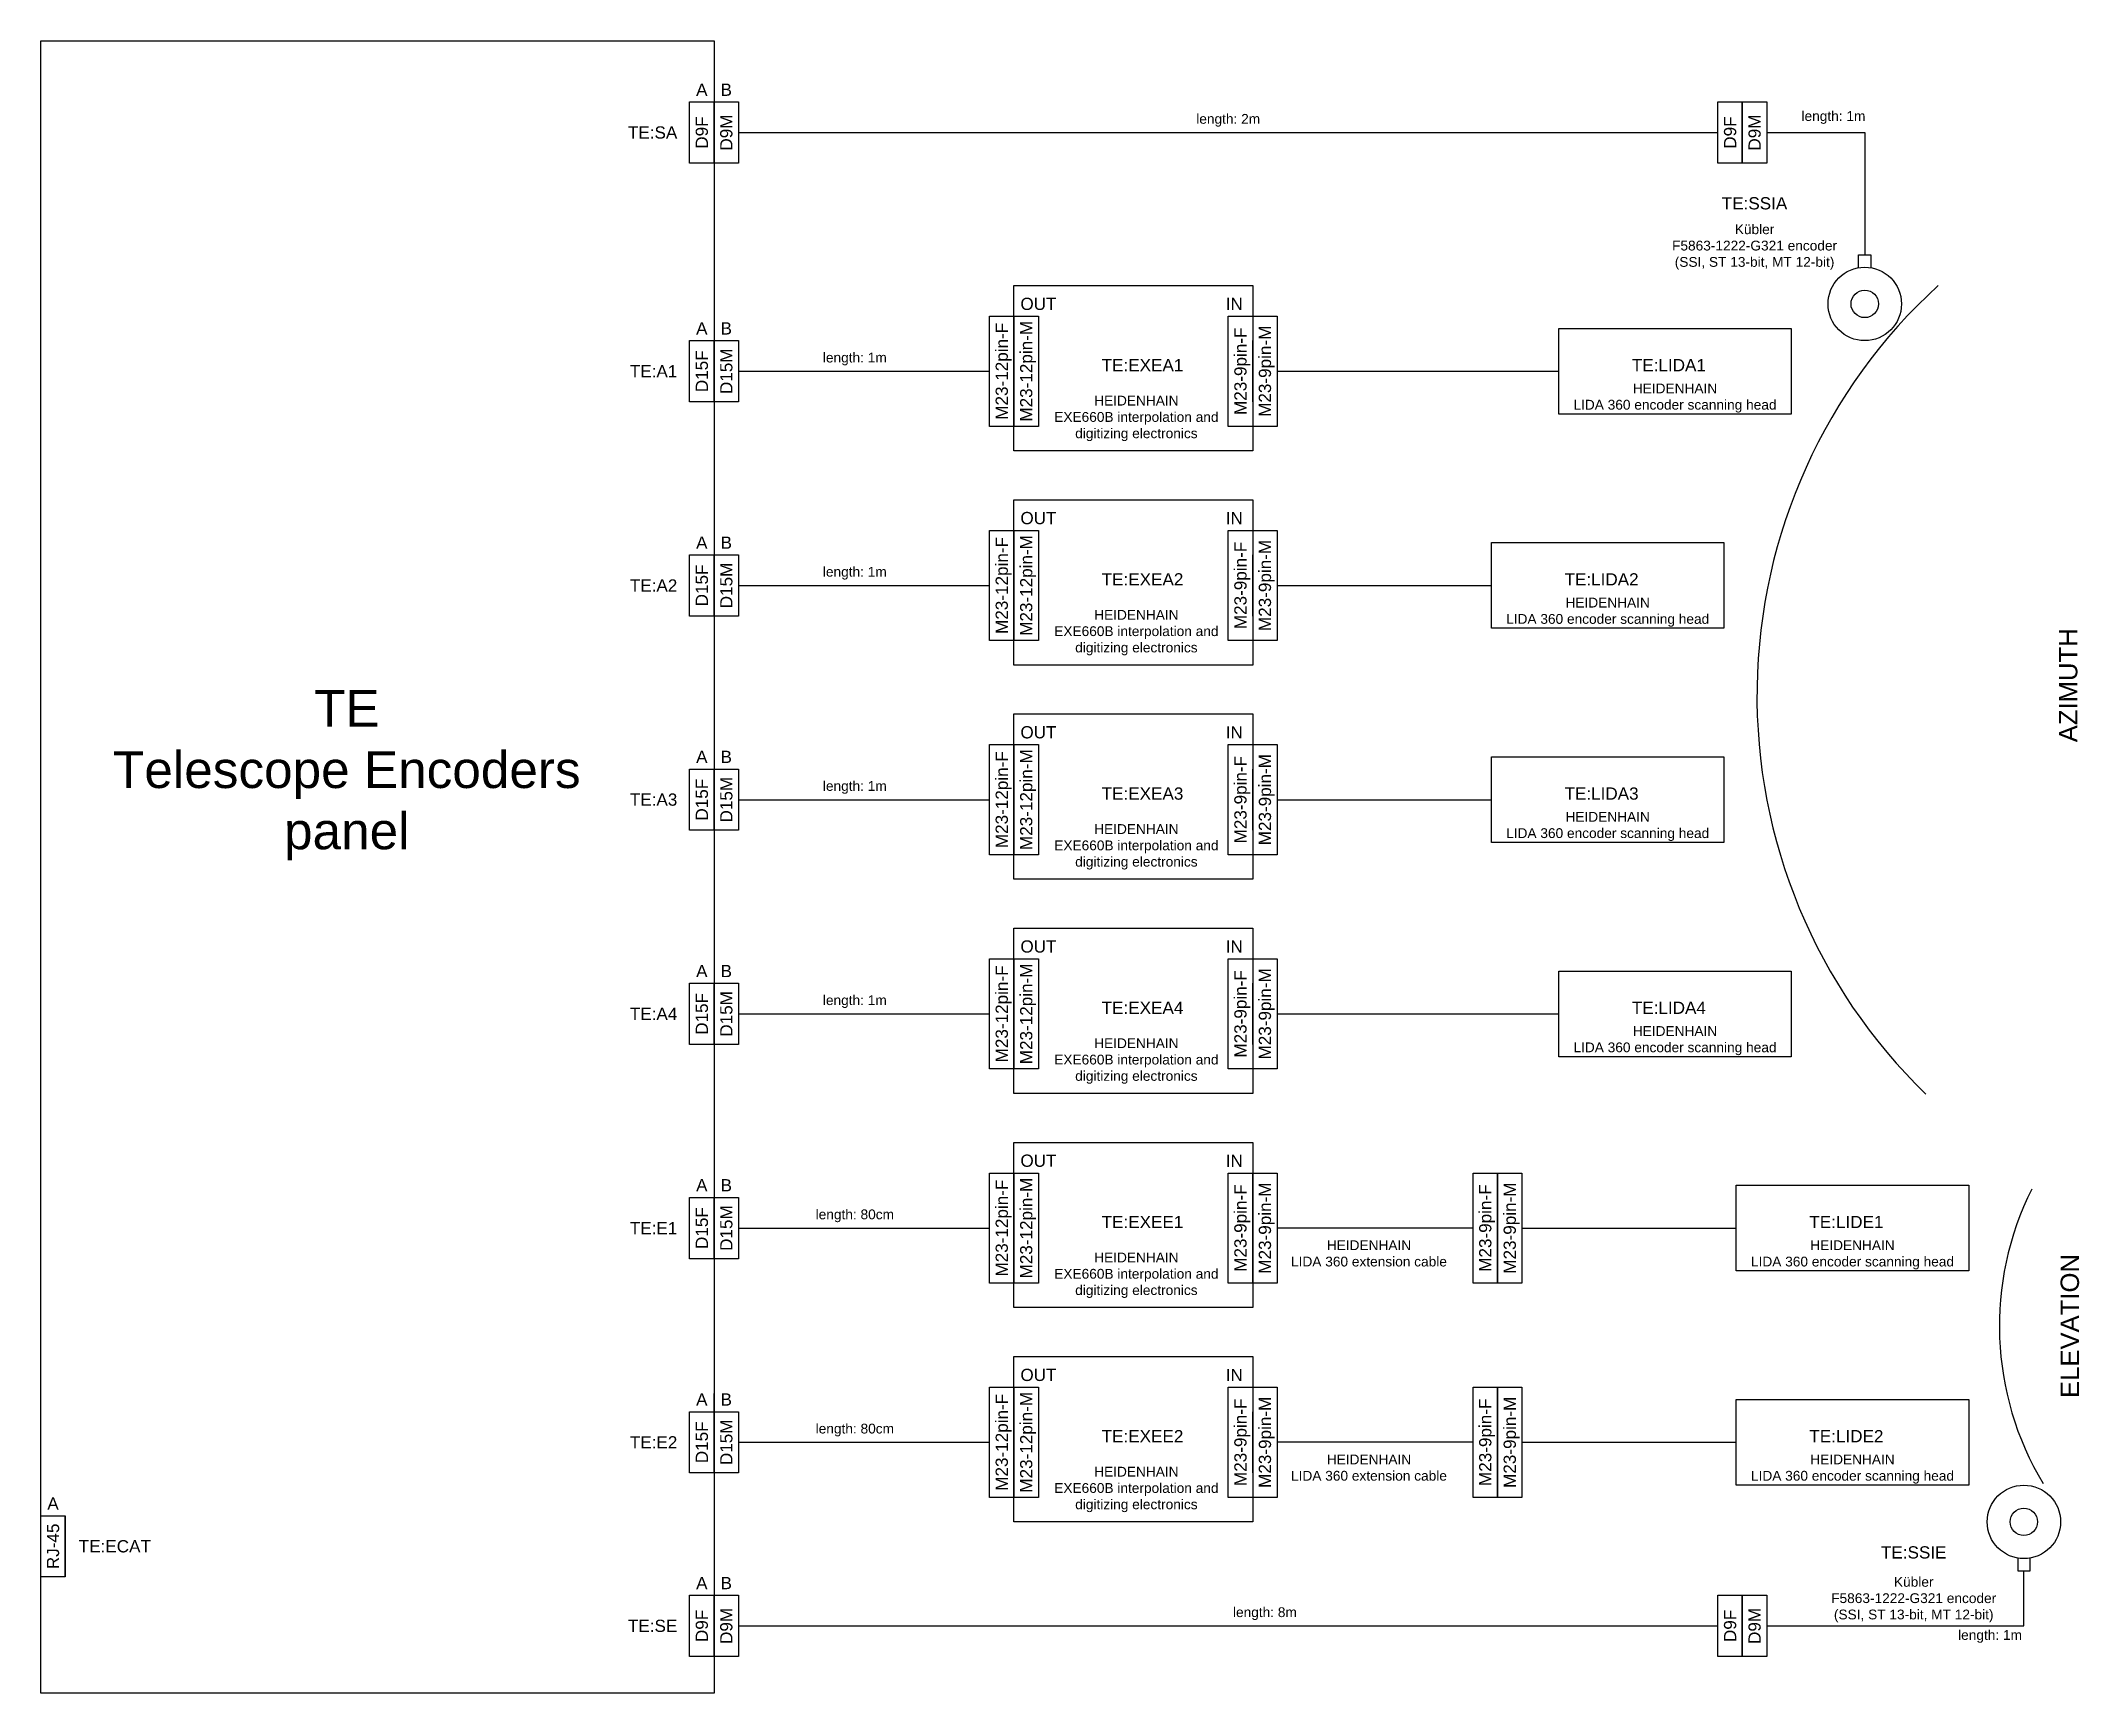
# Model space of a CAD drawing. Header units: millimetres. Extents: x 130 to 463, y 10 to 280.
import ezdxf

# ---------------------------------------------------------------- set-up
doc = ezdxf.new("R2010")
doc.units = ezdxf.units.MM
doc.layers.get('0').update_dxf_attribs({"lineweight": 25, "true_color": 0x000000})
doc.styles.add('textstyle0', font='')
doc.styles.add('textstyle1', font='')
doc.styles.add('textstyle10', font='')
doc.styles.add('textstyle100', font='')
doc.styles.add('textstyle102', font='')
doc.styles.add('textstyle103', font='')
doc.styles.add('textstyle104', font='')
doc.styles.add('textstyle105', font='')
doc.styles.add('textstyle106', font='')
doc.styles.add('textstyle107', font='')
doc.styles.add('textstyle108', font='')
doc.styles.add('textstyle109', font='')
doc.styles.add('textstyle110', font='')
doc.styles.add('textstyle111', font='')
doc.styles.add('textstyle112', font='')
doc.styles.add('textstyle113', font='')
doc.styles.add('textstyle114', font='')
doc.styles.add('textstyle115', font='')
doc.styles.add('textstyle116', font='')
doc.styles.add('textstyle117', font='')
doc.styles.add('textstyle118', font='')
doc.styles.add('textstyle119', font='')
doc.styles.add('textstyle12', font='')
doc.styles.add('textstyle120', font='')
doc.styles.add('textstyle121', font='')
doc.styles.add('textstyle122', font='')
doc.styles.add('textstyle123', font='')
doc.styles.add('textstyle124', font='')
doc.styles.add('textstyle125', font='')
doc.styles.add('textstyle126', font='')
doc.styles.add('textstyle127', font='')
doc.styles.add('textstyle128', font='')
doc.styles.add('textstyle129', font='')
doc.styles.add('textstyle13', font='')
doc.styles.add('textstyle130', font='')
doc.styles.add('textstyle131', font='')
doc.styles.add('textstyle132', font='')
doc.styles.add('textstyle133', font='')
doc.styles.add('textstyle134', font='')
doc.styles.add('textstyle135', font='')
doc.styles.add('textstyle136', font='')
doc.styles.add('textstyle137', font='')
doc.styles.add('textstyle138', font='')
doc.styles.add('textstyle139', font='')
doc.styles.add('textstyle14', font='')
doc.styles.add('textstyle140', font='')
doc.styles.add('textstyle141', font='')
doc.styles.add('textstyle15', font='')
doc.styles.add('textstyle17', font='')
doc.styles.add('textstyle18', font='')
doc.styles.add('textstyle19', font='')
doc.styles.add('textstyle2', font='')
doc.styles.add('textstyle20', font='')
doc.styles.add('textstyle21', font='')
doc.styles.add('textstyle22', font='')
doc.styles.add('textstyle23', font='')
doc.styles.add('textstyle24', font='')
doc.styles.add('textstyle25', font='')
doc.styles.add('textstyle26', font='')
doc.styles.add('textstyle27', font='')
doc.styles.add('textstyle29', font='')
doc.styles.add('textstyle3', font='')
doc.styles.add('textstyle30', font='')
doc.styles.add('textstyle31', font='')
doc.styles.add('textstyle32', font='')
doc.styles.add('textstyle34', font='')
doc.styles.add('textstyle35', font='')
doc.styles.add('textstyle36', font='')
doc.styles.add('textstyle37', font='')
doc.styles.add('textstyle38', font='')
doc.styles.add('textstyle39', font='')
doc.styles.add('textstyle4', font='')
doc.styles.add('textstyle40', font='')
doc.styles.add('textstyle41', font='')
doc.styles.add('textstyle42', font='')
doc.styles.add('textstyle43', font='')
doc.styles.add('textstyle44', font='')
doc.styles.add('textstyle46', font='')
doc.styles.add('textstyle47', font='')
doc.styles.add('textstyle48', font='')
doc.styles.add('textstyle49', font='')
doc.styles.add('textstyle5', font='')
doc.styles.add('textstyle51', font='')
doc.styles.add('textstyle52', font='')
doc.styles.add('textstyle53', font='')
doc.styles.add('textstyle54', font='')
doc.styles.add('textstyle55', font='')
doc.styles.add('textstyle56', font='')
doc.styles.add('textstyle57', font='')
doc.styles.add('textstyle58', font='')
doc.styles.add('textstyle59', font='')
doc.styles.add('textstyle6', font='')
doc.styles.add('textstyle60', font='')
doc.styles.add('textstyle61', font='')
doc.styles.add('textstyle63', font='')
doc.styles.add('textstyle64', font='')
doc.styles.add('textstyle65', font='')
doc.styles.add('textstyle66', font='')
doc.styles.add('textstyle68', font='')
doc.styles.add('textstyle69', font='')
doc.styles.add('textstyle7', font='')
doc.styles.add('textstyle70', font='')
doc.styles.add('textstyle71', font='')
doc.styles.add('textstyle72', font='')
doc.styles.add('textstyle73', font='')
doc.styles.add('textstyle74', font='')
doc.styles.add('textstyle75', font='')
doc.styles.add('textstyle76', font='')
doc.styles.add('textstyle77', font='')
doc.styles.add('textstyle78', font='')
doc.styles.add('textstyle8', font='')
doc.styles.add('textstyle80', font='')
doc.styles.add('textstyle81', font='')
doc.styles.add('textstyle82', font='')
doc.styles.add('textstyle83', font='')
doc.styles.add('textstyle85', font='')
doc.styles.add('textstyle86', font='')
doc.styles.add('textstyle87', font='')
doc.styles.add('textstyle88', font='')
doc.styles.add('textstyle89', font='')
doc.styles.add('textstyle9', font='')
doc.styles.add('textstyle90', font='')
doc.styles.add('textstyle91', font='')
doc.styles.add('textstyle92', font='')
doc.styles.add('textstyle93', font='')
doc.styles.add('textstyle94', font='')
doc.styles.add('textstyle95', font='')
doc.styles.add('textstyle97', font='')
doc.styles.add('textstyle98', font='')
doc.styles.add('textstyle99', font='')
doc.styles.get('textstyle0').set_extended_font_data('Arial')
doc.styles.get('textstyle1').set_extended_font_data('Arial')
doc.styles.get('textstyle10').set_extended_font_data('Arial')
doc.styles.get('textstyle100').set_extended_font_data('Arial')
doc.styles.get('textstyle102').set_extended_font_data('Arial')
doc.styles.get('textstyle103').set_extended_font_data('Arial')
doc.styles.get('textstyle104').set_extended_font_data('Arial')
doc.styles.get('textstyle105').set_extended_font_data('Arial')
doc.styles.get('textstyle106').set_extended_font_data('Arial')
doc.styles.get('textstyle107').set_extended_font_data('Arial')
doc.styles.get('textstyle108').set_extended_font_data('Arial')
doc.styles.get('textstyle109').set_extended_font_data('Arial')
doc.styles.get('textstyle110').set_extended_font_data('Arial')
doc.styles.get('textstyle111').set_extended_font_data('Arial')
doc.styles.get('textstyle112').set_extended_font_data('Arial')
doc.styles.get('textstyle113').set_extended_font_data('Arial')
doc.styles.get('textstyle114').set_extended_font_data('Arial')
doc.styles.get('textstyle115').set_extended_font_data('Arial')
doc.styles.get('textstyle116').set_extended_font_data('Arial')
doc.styles.get('textstyle117').set_extended_font_data('Arial')
doc.styles.get('textstyle118').set_extended_font_data('Arial')
doc.styles.get('textstyle119').set_extended_font_data('Arial')
doc.styles.get('textstyle12').set_extended_font_data('Arial')
doc.styles.get('textstyle120').set_extended_font_data('Arial')
doc.styles.get('textstyle121').set_extended_font_data('Arial')
doc.styles.get('textstyle122').set_extended_font_data('Arial')
doc.styles.get('textstyle123').set_extended_font_data('Arial')
doc.styles.get('textstyle124').set_extended_font_data('Arial')
doc.styles.get('textstyle125').set_extended_font_data('Arial')
doc.styles.get('textstyle126').set_extended_font_data('Arial')
doc.styles.get('textstyle127').set_extended_font_data('Arial')
doc.styles.get('textstyle128').set_extended_font_data('Arial')
doc.styles.get('textstyle129').set_extended_font_data('Arial')
doc.styles.get('textstyle13').set_extended_font_data('Arial')
doc.styles.get('textstyle130').set_extended_font_data('Arial')
doc.styles.get('textstyle131').set_extended_font_data('Arial')
doc.styles.get('textstyle132').set_extended_font_data('Arial')
doc.styles.get('textstyle133').set_extended_font_data('Arial')
doc.styles.get('textstyle134').set_extended_font_data('Arial')
doc.styles.get('textstyle135').set_extended_font_data('Arial')
doc.styles.get('textstyle136').set_extended_font_data('Arial')
doc.styles.get('textstyle137').set_extended_font_data('Arial')
doc.styles.get('textstyle138').set_extended_font_data('Arial')
doc.styles.get('textstyle139').set_extended_font_data('Arial')
doc.styles.get('textstyle14').set_extended_font_data('Arial')
doc.styles.get('textstyle140').set_extended_font_data('Arial')
doc.styles.get('textstyle141').set_extended_font_data('Arial')
doc.styles.get('textstyle15').set_extended_font_data('Arial')
doc.styles.get('textstyle17').set_extended_font_data('Arial')
doc.styles.get('textstyle18').set_extended_font_data('Arial')
doc.styles.get('textstyle19').set_extended_font_data('Arial')
doc.styles.get('textstyle2').set_extended_font_data('Arial')
doc.styles.get('textstyle20').set_extended_font_data('Arial')
doc.styles.get('textstyle21').set_extended_font_data('Arial')
doc.styles.get('textstyle22').set_extended_font_data('Arial')
doc.styles.get('textstyle23').set_extended_font_data('Arial')
doc.styles.get('textstyle24').set_extended_font_data('Arial')
doc.styles.get('textstyle25').set_extended_font_data('Arial')
doc.styles.get('textstyle26').set_extended_font_data('Arial')
doc.styles.get('textstyle27').set_extended_font_data('Arial')
doc.styles.get('textstyle29').set_extended_font_data('Arial')
doc.styles.get('textstyle3').set_extended_font_data('Arial')
doc.styles.get('textstyle30').set_extended_font_data('Arial')
doc.styles.get('textstyle31').set_extended_font_data('Arial')
doc.styles.get('textstyle32').set_extended_font_data('Arial')
doc.styles.get('textstyle34').set_extended_font_data('Arial')
doc.styles.get('textstyle35').set_extended_font_data('Arial')
doc.styles.get('textstyle36').set_extended_font_data('Arial')
doc.styles.get('textstyle37').set_extended_font_data('Arial')
doc.styles.get('textstyle38').set_extended_font_data('Arial')
doc.styles.get('textstyle39').set_extended_font_data('Arial')
doc.styles.get('textstyle4').set_extended_font_data('Arial')
doc.styles.get('textstyle40').set_extended_font_data('Arial')
doc.styles.get('textstyle41').set_extended_font_data('Arial')
doc.styles.get('textstyle42').set_extended_font_data('Arial')
doc.styles.get('textstyle43').set_extended_font_data('Arial')
doc.styles.get('textstyle44').set_extended_font_data('Arial')
doc.styles.get('textstyle46').set_extended_font_data('Arial')
doc.styles.get('textstyle47').set_extended_font_data('Arial')
doc.styles.get('textstyle48').set_extended_font_data('Arial')
doc.styles.get('textstyle49').set_extended_font_data('Arial')
doc.styles.get('textstyle5').set_extended_font_data('Arial')
doc.styles.get('textstyle51').set_extended_font_data('Arial')
doc.styles.get('textstyle52').set_extended_font_data('Arial')
doc.styles.get('textstyle53').set_extended_font_data('Arial')
doc.styles.get('textstyle54').set_extended_font_data('Arial')
doc.styles.get('textstyle55').set_extended_font_data('Arial')
doc.styles.get('textstyle56').set_extended_font_data('Arial')
doc.styles.get('textstyle57').set_extended_font_data('Arial')
doc.styles.get('textstyle58').set_extended_font_data('Arial')
doc.styles.get('textstyle59').set_extended_font_data('Arial')
doc.styles.get('textstyle6').set_extended_font_data('Arial')
doc.styles.get('textstyle60').set_extended_font_data('Arial')
doc.styles.get('textstyle61').set_extended_font_data('Arial')
doc.styles.get('textstyle63').set_extended_font_data('Arial')
doc.styles.get('textstyle64').set_extended_font_data('Arial')
doc.styles.get('textstyle65').set_extended_font_data('Arial')
doc.styles.get('textstyle66').set_extended_font_data('Arial')
doc.styles.get('textstyle68').set_extended_font_data('Arial')
doc.styles.get('textstyle69').set_extended_font_data('Arial')
doc.styles.get('textstyle7').set_extended_font_data('Arial')
doc.styles.get('textstyle70').set_extended_font_data('Arial')
doc.styles.get('textstyle71').set_extended_font_data('Arial')
doc.styles.get('textstyle72').set_extended_font_data('Arial')
doc.styles.get('textstyle73').set_extended_font_data('Arial')
doc.styles.get('textstyle74').set_extended_font_data('Arial')
doc.styles.get('textstyle75').set_extended_font_data('Arial')
doc.styles.get('textstyle76').set_extended_font_data('Arial')
doc.styles.get('textstyle77').set_extended_font_data('Arial')
doc.styles.get('textstyle78').set_extended_font_data('Arial')
doc.styles.get('textstyle8').set_extended_font_data('Arial')
doc.styles.get('textstyle80').set_extended_font_data('Arial')
doc.styles.get('textstyle81').set_extended_font_data('Arial')
doc.styles.get('textstyle82').set_extended_font_data('Arial')
doc.styles.get('textstyle83').set_extended_font_data('Arial')
doc.styles.get('textstyle85').set_extended_font_data('Arial')
doc.styles.get('textstyle86').set_extended_font_data('Arial')
doc.styles.get('textstyle87').set_extended_font_data('Arial')
doc.styles.get('textstyle88').set_extended_font_data('Arial')
doc.styles.get('textstyle89').set_extended_font_data('Arial')
doc.styles.get('textstyle9').set_extended_font_data('Arial')
doc.styles.get('textstyle90').set_extended_font_data('Arial')
doc.styles.get('textstyle91').set_extended_font_data('Arial')
doc.styles.get('textstyle92').set_extended_font_data('Arial')
doc.styles.get('textstyle93').set_extended_font_data('Arial')
doc.styles.get('textstyle94').set_extended_font_data('Arial')
doc.styles.get('textstyle95').set_extended_font_data('Arial')
doc.styles.get('textstyle97').set_extended_font_data('Arial')
doc.styles.get('textstyle98').set_extended_font_data('Arial')
doc.styles.get('textstyle99').set_extended_font_data('Arial')

msp = doc.modelspace()

# ---------------------------------------------------------------- linework, layer by layer
for p, q in [((130, 10), (130, 280)), ((130, 280), (240, 280)), ((240, 280), (240, 10)), ((236, 260), (236, 270)), ((236, 270), (240, 270)), ((240, 270), (240, 260)), ((240, 260), (240, 270)), ((240, 270), (244, 270)), ((244, 270), (244, 260)), ((404, 260), (404, 270)), ((404, 270), (408, 270)), ((408, 270), (408, 260)), ((408, 260), (408, 270)), ((408, 270), (412, 270)), ((412, 270), (412, 260)), ((244, 265), (404, 265)), ((412, 265), (428, 265)), ((428, 265), (428, 245)), ((240, 260), (236, 260)), ((244, 260), (240, 260)), ((408, 260), (404, 260)), ((412, 260), (408, 260)), ((427, 243), (427, 245)), ((427, 245), (429, 245)), ((429, 245), (429, 243)), ((289, 240), (328, 240)), ((289, 213), (289, 240)), ((328, 240), (328, 213)), ((285, 217), (285, 235)), ((285, 235), (289, 235)), ((289, 235), (289, 217)), ((289, 235), (293, 235)), ((293, 235), (293, 217)), ((324, 217), (324, 235)), ((324, 235), (328, 235)), ((328, 235), (328, 217)), ((328, 235), (332, 235)), ((332, 235), (332, 217)), ((236, 221), (236, 231)), ((236, 231), (240, 231)), ((240, 231), (240, 221)), ((240, 221), (240, 231)), ((240, 231), (244, 231)), ((244, 231), (244, 221)), ((289, 221), (289, 231)), ((328, 221), (328, 231)), ((378, 233), (416, 233)), ((378, 219), (378, 233)), ((416, 233), (416, 219)), ((244, 226), (285, 226)), ((332, 226), (378, 226)), ((240, 221), (236, 221)), ((244, 221), (240, 221)), ((289, 217), (285, 217)), ((293, 217), (289, 217)), ((328, 217), (324, 217)), ((332, 217), (328, 217)), ((416, 219), (378, 219)), ((328, 213), (289, 213)), ((289, 205), (328, 205)), ((289, 178), (289, 205)), ((328, 205), (328, 178)), ((285, 182), (285, 200)), ((285, 200), (289, 200)), ((289, 200), (289, 182)), ((289, 200), (293, 200)), ((293, 200), (293, 182)), ((324, 182), (324, 200)), ((324, 200), (328, 200)), ((328, 200), (328, 182)), ((328, 200), (332, 200)), ((332, 200), (332, 182)), ((367, 198), (405, 198)), ((367, 184), (367, 198)), ((405, 198), (405, 184)), ((236, 186), (236, 196)), ((236, 196), (240, 196)), ((240, 196), (240, 186)), ((240, 186), (240, 196)), ((240, 196), (244, 196)), ((244, 196), (244, 186)), ((289, 186), (289, 196)), ((328, 186), (328, 196)), ((244, 191), (285, 191)), ((332, 191), (367, 191)), ((240, 186), (236, 186)), ((244, 186), (240, 186)), ((405, 184), (367, 184)), ((289, 182), (285, 182)), ((293, 182), (289, 182)), ((328, 182), (324, 182)), ((332, 182), (328, 182)), ((328, 178), (289, 178)), ((289, 170), (328, 170)), ((289, 143), (289, 170)), ((328, 170), (328, 143)), ((285, 147), (285, 165)), ((285, 165), (289, 165)), ((289, 165), (289, 147)), ((289, 165), (293, 165)), ((293, 165), (293, 147)), ((324, 147), (324, 165)), ((324, 165), (328, 165)), ((328, 165), (328, 147)), ((328, 165), (332, 165)), ((332, 165), (332, 147)), ((236, 151), (236, 161)), ((236, 161), (240, 161)), ((240, 161), (240, 151)), ((240, 151), (240, 161)), ((240, 161), (244, 161)), ((244, 161), (244, 151)), ((289, 151), (289, 161)), ((328, 151), (328, 161)), ((367, 163), (405, 163)), ((367, 149), (367, 163)), ((405, 163), (405, 149)), ((244, 156), (285, 156)), ((332, 156), (367, 156)), ((240, 151), (236, 151)), ((244, 151), (240, 151)), ((289, 147), (285, 147)), ((293, 147), (289, 147)), ((328, 147), (324, 147)), ((332, 147), (328, 147)), ((405, 149), (367, 149)), ((328, 143), (289, 143)), ((289, 135), (328, 135)), ((289, 108), (289, 135)), ((328, 135), (328, 108)), ((285, 112), (285, 130)), ((285, 130), (289, 130)), ((289, 130), (289, 112)), ((289, 130), (293, 130)), ((293, 130), (293, 112)), ((324, 112), (324, 130)), ((324, 130), (328, 130)), ((328, 130), (328, 112)), ((328, 130), (332, 130)), ((332, 130), (332, 112)), ((378, 128), (416, 128)), ((378, 114), (378, 128)), ((416, 128), (416, 114)), ((236, 116), (236, 126)), ((236, 126), (240, 126)), ((240, 126), (240, 116)), ((240, 116), (240, 126)), ((240, 126), (244, 126)), ((244, 126), (244, 116)), ((289, 116), (289, 126)), ((328, 116), (328, 126)), ((244, 121), (285, 121)), ((332, 121), (378, 121)), ((240, 116), (236, 116)), ((244, 116), (240, 116)), ((416, 114), (378, 114)), ((289, 112), (285, 112)), ((293, 112), (289, 112)), ((328, 112), (324, 112)), ((332, 112), (328, 112)), ((328, 108), (289, 108)), ((289, 100), (328, 100)), ((289, 73), (289, 100)), ((328, 100), (328, 73)), ((285, 77), (285, 95)), ((285, 95), (289, 95)), ((289, 95), (289, 77)), ((289, 95), (293, 95)), ((293, 95), (293, 77)), ((324, 77), (324, 95)), ((324, 95), (328, 95)), ((328, 95), (328, 77)), ((328, 77), (328, 95)), ((328, 95), (332, 95)), ((332, 95), (332, 77)), ((364, 77), (364, 95)), ((364, 95), (368, 95)), ((368, 77), (368, 95)), ((368, 95), (372, 95)), ((368, 95), (368, 77)), ((372, 95), (372, 77)), ((236, 81), (236, 91)), ((236, 91), (240, 91)), ((240, 91), (240, 81)), ((240, 81), (240, 91)), ((240, 91), (244, 91)), ((244, 91), (244, 81)), ((289, 81), (289, 91)), ((407, 93), (445, 93)), ((407, 79), (407, 93)), ((445, 93), (445, 79)), ((244, 86), (285, 86)), ((364, 86), (332, 86)), ((372, 86), (407, 86)), ((240, 81), (236, 81)), ((244, 81), (240, 81)), ((289, 77), (285, 77)), ((293, 77), (289, 77)), ((328, 77), (324, 77)), ((332, 77), (328, 77)), ((368, 77), (364, 77)), ((372, 77), (368, 77)), ((445, 79), (407, 79)), ((328, 73), (289, 73)), ((289, 65), (328, 65)), ((289, 38), (289, 65)), ((328, 65), (328, 38)), ((285, 42), (285, 60)), ((285, 60), (289, 60)), ((289, 60), (289, 42)), ((289, 60), (293, 60)), ((293, 60), (293, 42)), ((324, 42), (324, 60)), ((324, 60), (328, 60)), ((328, 60), (328, 42)), ((328, 60), (332, 60)), ((332, 60), (332, 42)), ((364, 42), (364, 60)), ((364, 60), (368, 60)), ((368, 42), (368, 60)), ((368, 60), (372, 60)), ((368, 60), (368, 42)), ((372, 60), (372, 42)), ((240, 49), (240, 59)), ((407, 58), (445, 58)), ((407, 44), (407, 58)), ((445, 58), (445, 44)), ((236, 46), (236, 56)), ((236, 56), (240, 56)), ((240, 56), (240, 46)), ((240, 46), (240, 56)), ((240, 56), (244, 56)), ((244, 56), (244, 46)), ((289, 46), (289, 56)), ((328, 46), (328, 56)), ((244, 51), (285, 51)), ((364, 51), (332, 51)), ((372, 51), (407, 51)), ((240, 46), (236, 46)), ((244, 46), (240, 46)), ((445, 44), (407, 44)), ((289, 42), (285, 42)), ((293, 42), (289, 42)), ((328, 42), (324, 42)), ((332, 42), (328, 42)), ((368, 42), (364, 42)), ((372, 42), (368, 42)), ((130, 29), (130, 39)), ((130, 39), (134, 39)), ((134, 39), (134, 29)), ((134, 29), (134, 39)), ((328, 38), (289, 38)), ((453, 32), (453, 30)), ((453, 30), (455, 30)), ((454, 21), (454, 30)), ((455, 30), (455, 32)), ((134, 29), (130, 29)), ((236, 16), (236, 26)), ((236, 26), (240, 26)), ((240, 26), (240, 16)), ((240, 16), (240, 26)), ((240, 26), (244, 26)), ((244, 26), (244, 16)), ((404, 16), (404, 26)), ((404, 26), (408, 26)), ((408, 26), (408, 16)), ((408, 16), (408, 26)), ((408, 26), (412, 26)), ((412, 26), (412, 16)), ((244, 21), (404, 21)), ((412, 21), (454, 21)), ((240, 16), (236, 16)), ((244, 16), (240, 16)), ((408, 16), (404, 16)), ((412, 16), (408, 16)), ((240, 10), (130, 10))]:
    msp.add_line(p, q)
for centre, radius in [((428, 237), 6), ((428, 237), 2.24), ((428, 237), 0), ((428, 237), 0), ((454, 38), 6), ((454, 38), 2.24)]:
    msp.add_circle(centre, radius)
for centre, radius, start, end in [((501, 173), 90.61, 132.3162, 225.924), ((500, 70), 50, 153.4349, 210.9638)]:
    msp.add_arc(centre, radius, start, end)

# ---------------------------------------------------------------- texts
for s, insert, char_height, attachment_point, style in [('\\H2;A', (238, 272), 0.8, 5, 'textstyle2'), ('\\H2;B', (242, 272), 0.8, 5, 'textstyle3'), ('length: 2m', (324, 267), 1.6, 5, 'textstyle133'), ('length: 1m', (422.89, 267.46), 1.6, 5, 'textstyle132'), ('\\H2;TE:SA', (234, 265), 0.8, 6, 'textstyle1'), ('\\H2;TE:SSIA', (409.99, 253.43), 0.8, 5, 'textstyle116'), ('Kübler\\PF5863-1222-G321 encoder\\P(SSI, ST 13-bit, MT 12-bit)', (410, 250), 1.6, 2, 'textstyle118'), ('\\H2;OUT', (293, 237), 0.8, 5, 'textstyle12'), ('\\H2;IN', (325, 237), 0.8, 5, 'textstyle17'), ('\\H2;A', (238, 233), 0.8, 5, 'textstyle7'), ('\\H2;B', (242, 233), 0.8, 5, 'textstyle8'), ('\\H2;TE:A1', (234, 226), 0.8, 6, 'textstyle6'), ('length: 1m', (263, 228), 1.6, 5, 'textstyle135'), ('\\H2;TE:EXEA1', (310, 228), 1, 2, 'textstyle14'), ('\\H2;TE:LIDA1', (396, 228), 1, 2, 'textstyle19'), ('HEIDENHAIN\\PLIDA 360 encoder scanning head', (397, 224), 1.6, 2, 'textstyle20'), ('HEIDENHAIN\\PEXE660B interpolation and\\Pdigitizing electronics', (309, 222), 1.6, 2, 'textstyle21'), ('\\H2;OUT', (293, 202), 0.8, 5, 'textstyle29'), ('\\H2;IN', (325, 202), 0.8, 5, 'textstyle34'), ('\\H2;A', (238, 198), 0.8, 5, 'textstyle24'), ('\\H2;B', (242, 198), 0.8, 5, 'textstyle25'), ('length: 1m', (263, 193), 1.6, 5, 'textstyle136'), ('\\H2;TE:A2', (234, 191), 0.8, 6, 'textstyle23'), ('\\H2;TE:EXEA2', (310, 193), 1, 2, 'textstyle31'), ('\\H2;TE:LIDA2', (385, 193), 1, 2, 'textstyle36'), ('HEIDENHAIN\\PEXE660B interpolation and\\Pdigitizing electronics', (309, 187), 1.6, 2, 'textstyle38'), ('HEIDENHAIN\\PLIDA 360 encoder scanning head', (386, 189), 1.6, 2, 'textstyle37'), ('\\H6;TE\\PTelescope Encoders\\Ppanel', (180, 160), 0.8, 5, 'textstyle128'), ('\\H2;OUT', (293, 167), 0.8, 5, 'textstyle46'), ('\\H2;IN', (325, 167), 0.8, 5, 'textstyle51'), ('\\H2;A', (238, 163), 0.8, 5, 'textstyle41'), ('\\H2;B', (242, 163), 0.8, 5, 'textstyle42'), ('\\H2;TE:A3', (234, 156), 0.8, 6, 'textstyle40'), ('length: 1m', (263, 158), 1.6, 5, 'textstyle137'), ('\\H2;TE:EXEA3', (310, 158), 1, 2, 'textstyle48'), ('\\H2;TE:LIDA3', (385, 158), 1, 2, 'textstyle53'), ('HEIDENHAIN\\PLIDA 360 encoder scanning head', (386, 154), 1.6, 2, 'textstyle54'), ('HEIDENHAIN\\PEXE660B interpolation and\\Pdigitizing electronics', (309, 152), 1.6, 2, 'textstyle55'), ('\\H2;OUT', (293, 132), 0.8, 5, 'textstyle63'), ('\\H2;IN', (325, 132), 0.8, 5, 'textstyle68'), ('\\H2;A', (238, 128), 0.8, 5, 'textstyle58'), ('\\H2;B', (242, 128), 0.8, 5, 'textstyle59'), ('length: 1m', (263, 123), 1.6, 5, 'textstyle138'), ('\\H2;TE:A4', (234, 121), 0.8, 6, 'textstyle57'), ('\\H2;TE:EXEA4', (310, 123), 1, 2, 'textstyle65'), ('\\H2;TE:LIDA4', (396, 123), 1, 2, 'textstyle70'), ('HEIDENHAIN\\PEXE660B interpolation and\\Pdigitizing electronics', (309, 117), 1.6, 2, 'textstyle72'), ('HEIDENHAIN\\PLIDA 360 encoder scanning head', (397, 119), 1.6, 2, 'textstyle71'), ('\\H2;OUT', (293, 97), 0.8, 5, 'textstyle80'), ('\\H2;IN', (325, 97), 0.8, 5, 'textstyle85'), ('\\H2;A', (238, 93), 0.8, 5, 'textstyle75'), ('\\H2;B', (242, 93), 0.8, 5, 'textstyle76'), ('\\H2;TE:E1', (234, 86), 0.8, 6, 'textstyle74'), ('length: 80cm', (263, 88), 1.6, 5, 'textstyle139'), ('\\H2;TE:EXEE1', (310, 88), 1, 2, 'textstyle82'), ('\\H2;TE:LIDE1', (425, 88), 1, 2, 'textstyle87'), ('HEIDENHAIN\\PLIDA 360 extension cable', (347, 84), 1.6, 2, 'textstyle111'), ('HEIDENHAIN\\PLIDA 360 encoder scanning head', (426, 84), 1.6, 2, 'textstyle88'), ('HEIDENHAIN\\PEXE660B interpolation and\\Pdigitizing electronics', (309, 82), 1.6, 2, 'textstyle89'), ('\\H2;OUT', (293, 62), 0.8, 5, 'textstyle97'), ('\\H2;IN', (325, 62), 0.8, 5, 'textstyle102'), ('\\H2;A', (238, 58), 0.8, 5, 'textstyle92'), ('\\H2;B', (242, 58), 0.8, 5, 'textstyle93'), ('length: 80cm', (263, 53), 1.6, 5, 'textstyle140'), ('\\H2;TE:E2', (234, 51), 0.8, 6, 'textstyle91'), ('\\H2;TE:EXEE2', (310, 53), 1, 2, 'textstyle99'), ('\\H2;TE:LIDE2', (425, 53), 1, 2, 'textstyle107'), ('HEIDENHAIN\\PEXE660B interpolation and\\Pdigitizing electronics', (309, 47), 1.6, 2, 'textstyle103'), ('HEIDENHAIN\\PLIDA 360 extension cable', (347, 49), 1.6, 2, 'textstyle112'), ('HEIDENHAIN\\PLIDA 360 encoder scanning head', (426, 49), 1.6, 2, 'textstyle108'), ('\\H2;A', (132, 41), 0.8, 5, 'textstyle131'), ('\\H2;TE:ECAT', (148, 34), 0.8, 6, 'textstyle130'), ('\\H2;TE:SSIE', (436, 33), 0.8, 5, 'textstyle125'), ('\\H2;A', (238, 28), 0.8, 5, 'textstyle121'), ('\\H2;B', (242, 28), 0.8, 5, 'textstyle122'), ('Kübler\\PF5863-1222-G321 encoder\\P(SSI, ST 13-bit, MT 12-bit)', (436, 29), 1.6, 2, 'textstyle127'), ('length: 8m', (330, 23), 1.6, 5, 'textstyle134'), ('\\H2;TE:SE', (234, 21), 0.8, 6, 'textstyle120'), ('length: 1m', (448.47, 19.28), 1.6, 5, 'textstyle141')]:
    msp.add_mtext(s, dxfattribs=dict(insert=insert, char_height=char_height, attachment_point=attachment_point, style=style))
at = {"char_height": 1, "attachment_point": 2, "rotation": 90}
for s, insert, style in [('\\H2;D9F', (237, 265), 'textstyle0'), ('\\H2;D9M', (241, 265), 'textstyle4'), ('\\H2;D9F', (405, 265), 'textstyle115'), ('\\H2;D9M', (409, 265), 'textstyle117'), ('\\H2;M23-12pin-F', (286, 226), 'textstyle10'), ('\\H2;M23-12pin-M', (290, 226), 'textstyle13'), ('\\H2;M23-9pin-M', (329, 226), 'textstyle18'), ('\\H2;M23-9pin-F', (325, 226), 'textstyle15'), ('\\H2;D15F', (237, 226), 'textstyle5'), ('\\H2;D15M', (241, 226), 'textstyle9'), ('\\H2;M23-12pin-F', (286, 191), 'textstyle27'), ('\\H2;M23-12pin-M', (290, 191), 'textstyle30'), ('\\H2;M23-9pin-F', (325, 191), 'textstyle32'), ('\\H2;M23-9pin-M', (329, 191), 'textstyle35'), ('\\H2;D15F', (237, 191), 'textstyle22'), ('\\H2;D15M', (241, 191), 'textstyle26'), ('\\H3;AZIMUTH', (459.74, 174.69), 'textstyle114'), ('\\H2;M23-12pin-F', (286, 156), 'textstyle44'), ('\\H2;M23-12pin-M', (290, 156), 'textstyle47'), ('\\H2;M23-9pin-M', (329, 156), 'textstyle52'), ('\\H2;M23-9pin-F', (325, 156), 'textstyle49'), ('\\H2;D15F', (237, 156), 'textstyle39'), ('\\H2;D15M', (241, 156), 'textstyle43'), ('\\H2;M23-12pin-F', (286, 121), 'textstyle61'), ('\\H2;M23-12pin-M', (290, 121), 'textstyle64'), ('\\H2;M23-9pin-F', (325, 121), 'textstyle66'), ('\\H2;M23-9pin-M', (329, 121), 'textstyle69'), ('\\H2;D15F', (237, 121), 'textstyle56'), ('\\H2;D15M', (241, 121), 'textstyle60'), ('\\H2;M23-12pin-F', (286, 86), 'textstyle78'), ('\\H2;M23-12pin-M', (290, 86), 'textstyle81'), ('\\H2;M23-9pin-F', (325, 86), 'textstyle83'), ('\\H2;M23-9pin-M', (329, 86), 'textstyle105'), ('\\H2;M23-9pin-F', (365, 86), 'textstyle104'), ('\\H2;M23-9pin-M', (369, 86), 'textstyle86'), ('\\H2;D15F', (237, 86), 'textstyle73'), ('\\H2;D15M', (241, 86), 'textstyle77'), ('\\H3;ELEVATION', (460, 70), 'textstyle113'), ('\\H2;M23-12pin-F', (286, 51), 'textstyle95'), ('\\H2;M23-12pin-M', (290, 51), 'textstyle98'), ('\\H2;M23-9pin-F', (325, 51), 'textstyle100'), ('\\H2;M23-9pin-M', (329, 51), 'textstyle110'), ('\\H2;M23-9pin-F', (365, 51), 'textstyle109'), ('\\H2;M23-9pin-M', (369, 51), 'textstyle106'), ('\\H2;D15F', (237, 51), 'textstyle90'), ('\\H2;D15M', (241, 51), 'textstyle94'), ('\\H2;RJ-45', (131, 34), 'textstyle129'), ('\\H2;D9F', (237, 21), 'textstyle119'), ('\\H2;D9M', (241, 21), 'textstyle123'), ('\\H2;D9F', (405, 21), 'textstyle124'), ('\\H2;D9M', (409, 21), 'textstyle126')]:
    msp.add_mtext(s, dxfattribs=dict(at, insert=insert, style=style))

doc.saveas('drawing.dxf')
